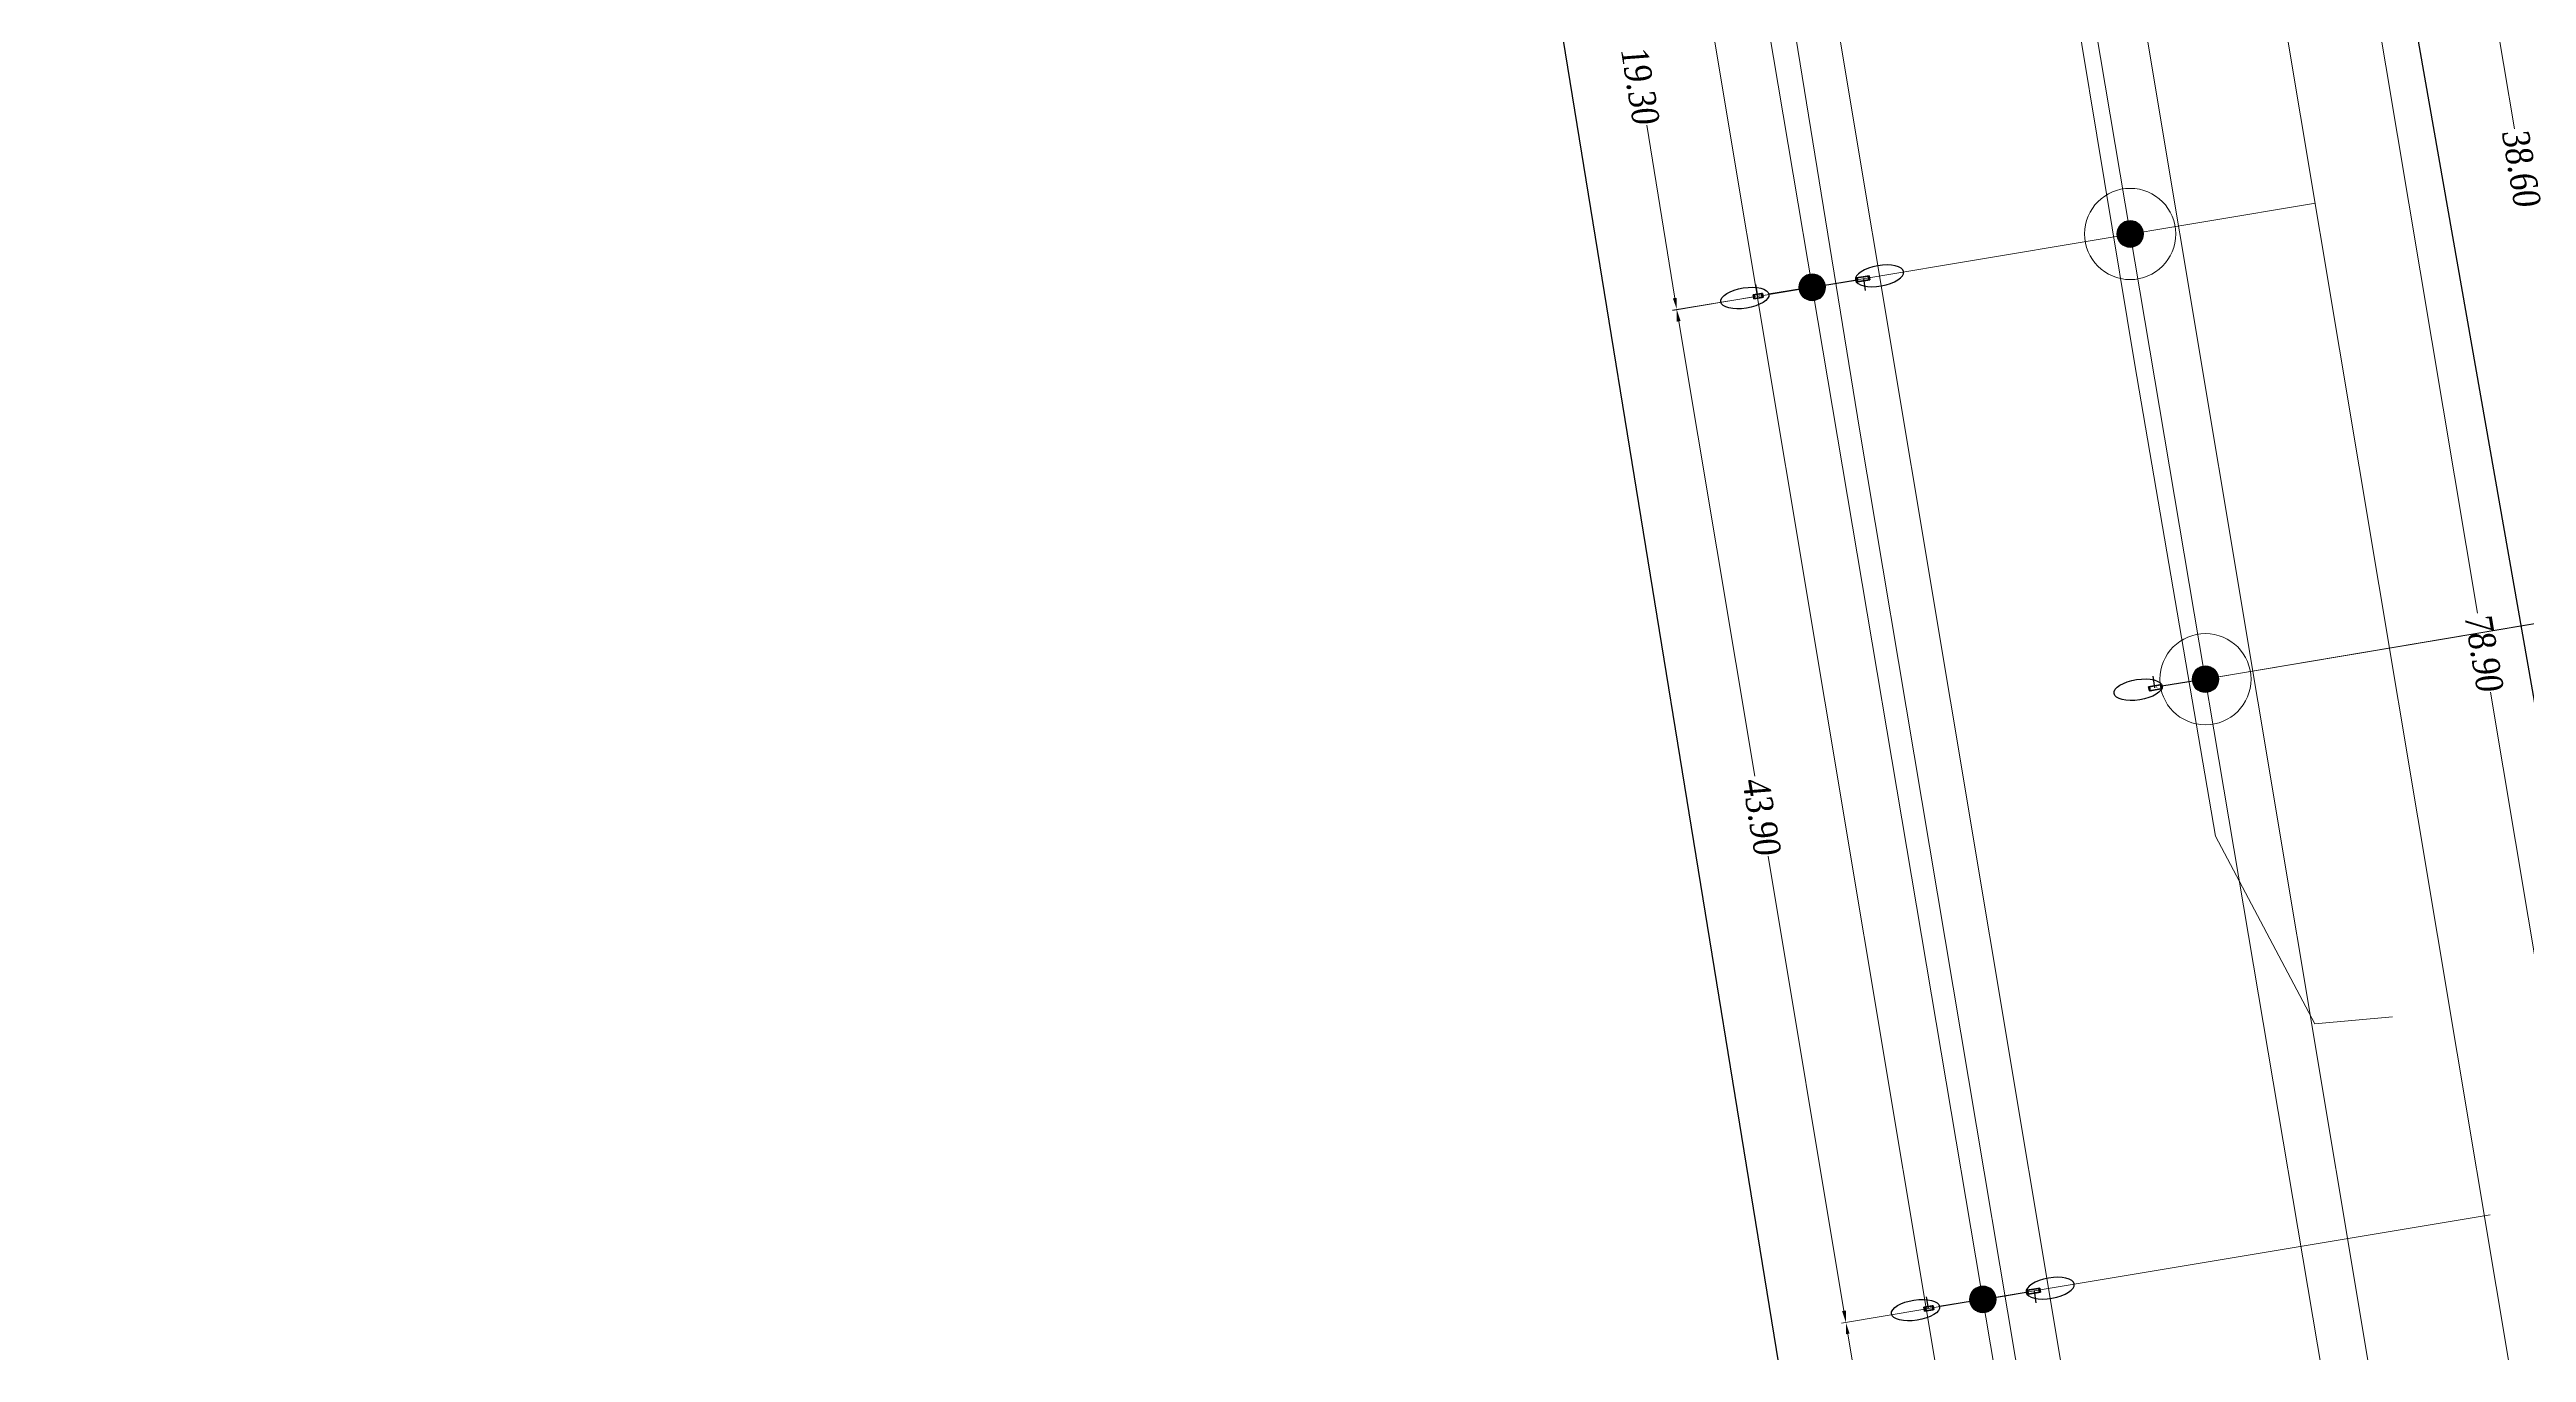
# Model space of a CAD drawing. Extents: x 2474 to 3317, y 1800 to 4862.
# Drawn here: x 2678.1 to 2784, y 3887.4 to 3943.1 of the extents above; entities that cross this region are included whole.
import ezdxf

# ---------------------------------------------------------------- set-up
doc = ezdxf.new("R2010")
doc.units = 0
doc.header["$MEASUREMENT"] = 0
for name, color, linetype in [('DLXLUM01', 2, 'Continuous'), ('DLXLUM02', 4, 'Continuous'), ('DLXLUMEX', 2, 'Continuous'), ('DLXSCENE', 7, 'Continuous')]:
    doc.layers.add(name, color=color, linetype=linetype)
doc.layers.add('ОСВЕЩЕНИЕ', color=7, linetype='Continuous', lineweight=15)
doc.layers.add('ситуация', color=7, linetype='Continuous', lineweight=15)
doc.styles.add('стиль2', font='times.ttf', dxfattribs={"width": 0.85, "oblique": 5, "height": 1.15})

# ---------------------------------------------------------------- blocks, each defined once
blk = doc.blocks.new('*U109')
for p, q in [((0.24, 0.12), (-0.27, 0.04)), ((-0.27, 0.04), (0.24, 0.12)), ((-0.23, 0.05), (-0.27, 0.04)), ((-0.27, 0.04), (-0.23, 0.05)), ((-0.27, 0.04), (-0.24, -0.12)), ((-0.24, -0.12), (-0.27, 0.04)), ((0.28, 0.13), (-0.23, 0.05)), ((-0.23, 0.05), (0.28, 0.13)), ((-0.23, 0.05), (-0.21, -0.12)), ((-0.21, -0.12), (-0.23, 0.05)), ((0.24, 0.12), (0.28, 0.13)), ((0.28, 0.13), (0.24, 0.12)), ((0.27, -0.04), (0.24, 0.12)), ((0.24, 0.12), (0.27, -0.04)), ((0.31, -0.04), (0.28, 0.13)), ((0.28, 0.13), (0.31, -0.04)), ((-0.24, -0.12), (0.27, -0.04)), ((0.27, -0.04), (-0.24, -0.12)), ((-0.24, -0.12), (-0.21, -0.12)), ((-0.21, -0.12), (-0.24, -0.12)), ((-0.21, -0.12), (0.31, -0.04)), ((0.31, -0.04), (-0.21, -0.12)), ((0.27, -0.04), (0.31, -0.04)), ((0.31, -0.04), (0.27, -0.04))]:
    blk.add_line(p, q)
at = {"color": 1}
blk.add_line((0.04, 0.01), (0.12, -0.49), dxfattribs=at)
at = {"layer": 'DLXLUMEX', "color": 7}
blk.add_text('1', height=0.1, dxfattribs=at).set_placement((0, 0))
blk = doc.blocks.new('*U110')
for p, q in [((0.12, 0.11), (-0.23, 0.05)), ((-0.23, 0.05), (0.12, 0.11)), ((-0.23, 0.05), (-0.2, -0.12)), ((-0.19, 0.05), (-0.23, 0.05)), ((-0.23, 0.05), (-0.19, 0.05)), ((-0.2, -0.12), (-0.23, 0.05)), ((0.16, 0.11), (-0.19, 0.05)), ((-0.19, 0.05), (0.16, 0.11)), ((-0.19, 0.05), (-0.16, -0.11)), ((-0.16, -0.11), (-0.19, 0.05)), ((0.16, 0.11), (0.12, 0.11)), ((0.12, 0.11), (0.16, 0.11)), ((0.15, -0.06), (0.12, 0.11)), ((0.12, 0.11), (0.15, -0.06)), ((0.19, -0.05), (0.16, 0.11)), ((0.16, 0.11), (0.19, -0.05)), ((-0.2, -0.12), (0.15, -0.06)), ((0.15, -0.06), (-0.2, -0.12)), ((-0.16, -0.11), (-0.2, -0.12)), ((-0.2, -0.12), (-0.16, -0.11)), ((-0.16, -0.11), (0.19, -0.05)), ((0.19, -0.05), (-0.16, -0.11)), ((0.15, -0.06), (0.19, -0.05)), ((0.19, -0.05), (0.15, -0.06))]:
    blk.add_line(p, q)
at = {"color": 1}
blk.add_line((-0.04, -0.01), (-0.12, 0.49), dxfattribs=at)
at = {"layer": 'DLXLUMEX', "color": 7}
blk.add_text('2', height=0.1, dxfattribs=at).set_placement((0, 0))
blk = doc.blocks.new('*U113')
for p, q in [((0.2, 0.12), (-0.31, 0.03)), ((-0.31, 0.03), (0.2, 0.12)), ((-0.27, 0.04), (-0.31, 0.03)), ((-0.31, 0.03), (-0.27, 0.04)), ((-0.31, 0.03), (-0.28, -0.13)), ((-0.28, -0.13), (-0.31, 0.03)), ((0.24, 0.13), (-0.27, 0.04)), ((-0.27, 0.04), (0.24, 0.13)), ((-0.27, 0.04), (-0.24, -0.13)), ((-0.24, -0.13), (-0.27, 0.04)), ((0.24, 0.13), (0.2, 0.12)), ((0.2, 0.12), (0.24, 0.13)), ((0.23, -0.05), (0.2, 0.12)), ((0.2, 0.12), (0.23, -0.05)), ((0.27, -0.04), (0.24, 0.13)), ((0.24, 0.13), (0.27, -0.04)), ((-0.28, -0.13), (0.23, -0.05)), ((0.23, -0.05), (-0.28, -0.13)), ((-0.24, -0.13), (-0.28, -0.13)), ((-0.28, -0.13), (-0.24, -0.13)), ((-0.24, -0.13), (0.27, -0.04)), ((0.27, -0.04), (-0.24, -0.13)), ((0.23, -0.05), (0.27, -0.04)), ((0.27, -0.04), (0.23, -0.05))]:
    blk.add_line(p, q)
at = {"color": 1}
blk.add_line((-0.04, -0.01), (-0.12, 0.49), dxfattribs=at)
at = {"layer": 'DLXLUMEX', "color": 7}
blk.add_text('1', height=0.1, dxfattribs=at).set_placement((0, 0))
blk = doc.blocks.new('*U114')
for p, q in [((0.24, 0.12), (-0.27, 0.04)), ((-0.27, 0.04), (0.24, 0.12)), ((-0.23, 0.05), (-0.27, 0.04)), ((-0.27, 0.04), (-0.23, 0.05)), ((-0.27, 0.04), (-0.24, -0.12)), ((-0.24, -0.12), (-0.27, 0.04)), ((0.28, 0.13), (-0.23, 0.05)), ((-0.23, 0.05), (0.28, 0.13)), ((-0.23, 0.05), (-0.21, -0.12)), ((-0.21, -0.12), (-0.23, 0.05)), ((0.24, 0.12), (0.28, 0.13)), ((0.28, 0.13), (0.24, 0.12)), ((0.27, -0.04), (0.24, 0.12)), ((0.24, 0.12), (0.27, -0.04)), ((0.31, -0.04), (0.28, 0.13)), ((0.28, 0.13), (0.31, -0.04)), ((-0.24, -0.12), (0.27, -0.04)), ((0.27, -0.04), (-0.24, -0.12)), ((-0.24, -0.12), (-0.21, -0.12)), ((-0.21, -0.12), (-0.24, -0.12)), ((-0.21, -0.12), (0.31, -0.04)), ((0.31, -0.04), (-0.21, -0.12)), ((0.27, -0.04), (0.31, -0.04)), ((0.31, -0.04), (0.27, -0.04))]:
    blk.add_line(p, q)
at = {"color": 1}
blk.add_line((0.04, 0.01), (0.12, -0.49), dxfattribs=at)
at = {"layer": 'DLXLUMEX', "color": 7}
blk.add_text('1', height=0.1, dxfattribs=at).set_placement((0, 0))
blk = doc.blocks.new('*U115')
for p, q in [((0.12, 0.11), (-0.23, 0.05)), ((-0.23, 0.05), (0.12, 0.11)), ((-0.23, 0.05), (-0.2, -0.12)), ((-0.19, 0.05), (-0.23, 0.05)), ((-0.23, 0.05), (-0.19, 0.05)), ((-0.2, -0.12), (-0.23, 0.05)), ((0.16, 0.11), (-0.19, 0.05)), ((-0.19, 0.05), (0.16, 0.11)), ((-0.19, 0.05), (-0.16, -0.11)), ((-0.16, -0.11), (-0.19, 0.05)), ((0.16, 0.11), (0.12, 0.11)), ((0.12, 0.11), (0.16, 0.11)), ((0.15, -0.06), (0.12, 0.11)), ((0.12, 0.11), (0.15, -0.06)), ((0.19, -0.05), (0.16, 0.11)), ((0.16, 0.11), (0.19, -0.05)), ((-0.2, -0.12), (0.15, -0.06)), ((0.15, -0.06), (-0.2, -0.12)), ((-0.16, -0.11), (-0.2, -0.12)), ((-0.2, -0.12), (-0.16, -0.11)), ((-0.16, -0.11), (0.19, -0.05)), ((0.19, -0.05), (-0.16, -0.11)), ((0.15, -0.06), (0.19, -0.05)), ((0.19, -0.05), (0.15, -0.06))]:
    blk.add_line(p, q)
at = {"color": 1}
blk.add_line((-0.04, -0.01), (-0.12, 0.49), dxfattribs=at)
at = {"layer": 'DLXLUMEX', "color": 7}
blk.add_text('2', height=0.1, dxfattribs=at).set_placement((0, 0))
blk = doc.blocks.new('*U218')
for p, q in [((2737.83, 3974.08), (2815.85, 3494.78)), ((2859.28, 3488.5), (2774.77, 3969.76))]:
    blk.add_line(p, q)

msp = doc.modelspace()

# ---------------------------------------------------------------- hatches: boundary and pattern name
at = {"layer": 'ОСВЕЩЕНИЕ', "linetype": 'Continuous', "lineweight": 18}
h = msp.add_hatch(color=7, dxfattribs=at)
edge = h.paths.add_edge_path()
edge.add_arc((2767.06, 3935.19), 0.572, 0, 360)
h = msp.add_hatch(color=7, dxfattribs=at)
edge = h.paths.add_edge_path()
edge.add_arc((2753.46, 3932.91), 0.572, 0, 360)
h = msp.add_hatch(color=7, dxfattribs=at)
edge = h.paths.add_edge_path()
edge.add_arc((2770.28, 3916.15), 0.572, 0, 360)
h = msp.add_hatch(color=7, dxfattribs=at)
edge = h.paths.add_edge_path()
edge.add_arc((2760.76, 3889.63), 0.572, 0, 360)

# ---------------------------------------------------------------- linework, layer by layer
at = {"layer": 'ОСВЕЩЕНИЕ', "color": 1, "linetype": 'Continuous'}
for p, q in [((2909.49, 3090.9), (2759.83, 3978.08)), ((2893.6, 3102.14), (2746.22, 3975.81))]:
    msp.add_line(p, q, dxfattribs=at)
at = {"layer": 'ОСВЕЩЕНИЕ', "color": 7, "linetype": 'Continuous', "lineweight": 18}
for centre in [(2767.06, 3935.19), (2767.06, 3935.19), (2753.46, 3932.91), (2753.46, 3932.91), (2770.28, 3916.15), (2770.28, 3916.15), (2760.76, 3889.63), (2760.76, 3889.63)]:
    msp.add_circle(centre, 0.572, dxfattribs=at)
at = {"layer": 'ситуация', "color": 4}
for p, q in [((3098.64, 1851.95), (2595.93, 4861.51)), ((3098.64, 1851.95), (2595.93, 4861.51)), ((3104.02, 1851.95), (2601.35, 4861.27)), ((3115.86, 1859.76), (2614.6, 4860.67)), ((3115.86, 1859.76), (2614.6, 4860.67)), ((3123.17, 1851.95), (2620.65, 4860.4)), ((3123.17, 1851.95), (2620.65, 4860.4)), ((2751.11, 3932.52), (2774.98, 3936.51)), ((2758.34, 3889.22), (2782.46, 3893.25))]:
    msp.add_line(p, q, dxfattribs=at)
at = {"layer": 'ситуация', "linetype": 'Continuous', "lineweight": 18}
for p, q in [((2767.26, 3929.59), (2761.22, 3966.04)), ((2752.22, 3946.96), (2755.49, 3926.85)), ((2770.71, 3909.44), (2767.26, 3929.59)), ((2755.49, 3926.85), (2769.43, 3843.7)), ((2774.96, 3901.42), (2770.71, 3909.44)), ((2778.28, 3901.72), (2774.96, 3901.42))]:
    msp.add_line(p, q, dxfattribs=at)
at = {"layer": 'ситуация'}
for p, q in [((2780.65, 3956.54), (2783.5, 3939.69)), ((2775.77, 3955.7), (2781.91, 3918.97)), ((2747.59, 3932.45), (2746.38, 3939.85)), ((2751.04, 3932.51), (2747.49, 3931.92)), ((2750.98, 3932.5), (2747.49, 3931.93)), ((2747.75, 3931.45), (2751, 3912)), ((2770.34, 3916.16), (2787.17, 3919)), ((2770.34, 3916.16), (2786.48, 3918.89)), ((2788.61, 3878.87), (2782.47, 3915.59)), ((2754.82, 3889.14), (2751.57, 3908.59)), ((2758.28, 3889.21), (2754.72, 3888.62)), ((2758.28, 3889.21), (2754.72, 3888.62)), ((2754.98, 3888.16), (2757.98, 3870.03))]:
    msp.add_line(p, q, dxfattribs=at)
at = {"layer": 'ситуация', "color": 0, "lineweight": 25}
for p, q in [((2753.46, 3932.91), (2751.61, 3932.62)), ((2753.46, 3932.91), (2755.31, 3933.22)), ((2770.28, 3916.15), (2768.42, 3915.86)), ((2760.76, 3889.63), (2758.91, 3889.33)), ((2760.76, 3889.63), (2762.61, 3889.94))]:
    msp.add_line(p, q, dxfattribs=at)
at = {"layer": 'ситуация'}
msp.add_circle((2767.06, 3935.19), 1.95, dxfattribs=at)
at = {"layer": 'ситуация', "color": 2}
msp.add_circle((2770.28, 3916.15), 1.95, dxfattribs=at)
at = {"layer": 'ситуация', "color": 0, "lineweight": 25, "extrusion": (0, 0, -1)}
for centre in [(2756.34, 3933.4), (2763.64, 3890.11)]:
    msp.add_ellipse(centre, major_axis=(1.03, 0.18), ratio=0.418921, dxfattribs=at)
at = {"layer": 'ситуация', "color": 0, "lineweight": 25}
for centre in [(2750.58, 3932.45), (2767.4, 3915.7), (2757.88, 3889.17)]:
    msp.add_ellipse(centre, major_axis=(-1.03, -0.16), ratio=0.418921, dxfattribs=at)
at = {"layer": 'ситуация'}
for points in [[(2747.67, 3932.46), (2747.5, 3932.44), (2747.67, 3931.96)], [(2747.83, 3931.47), (2747.67, 3931.44), (2747.67, 3931.95)], [(2754.9, 3889.15), (2754.74, 3889.13), (2754.9, 3888.65)], [(2755.06, 3888.17), (2754.9, 3888.14), (2754.9, 3888.65)]]:
    msp.add_solid(points, dxfattribs=at)

# ---------------------------------------------------------------- block references
at = {"layer": 'DLXLUM01'}
for name, p in [('*U114', (2755.61, 3933.27)), ('*U113', (2768.16, 3915.79)), ('*U109', (2762.91, 3889.98))]:
    msp.add_blockref(name, p, dxfattribs=at)
at = {"layer": 'DLXLUM02'}
for name, p in [('*U115', (2751.17, 3932.54)), ('*U110', (2758.47, 3889.25))]:
    msp.add_blockref(name, p, dxfattribs=at)
at = {"layer": 'DLXSCENE'}
msp.add_blockref('*U218', (0, 0), dxfattribs=at)

# ---------------------------------------------------------------- texts
at = {"layer": 'ситуация', "style": 'стиль2', "oblique": 5, "width": 0.85}
for s, rotation, p in [('19.30', 279.2974, (2745.27, 3943.1)), ('38.60', 279.575, (2782.95, 3939.57)), ('78.90', 279.483, (2781.36, 3918.84)), ('43.90', 279.483, (2750.46, 3911.84))]:
    msp.add_text(s, height=1.15, rotation=rotation, dxfattribs=at).set_placement(p)

doc.saveas('drawing.dxf')
